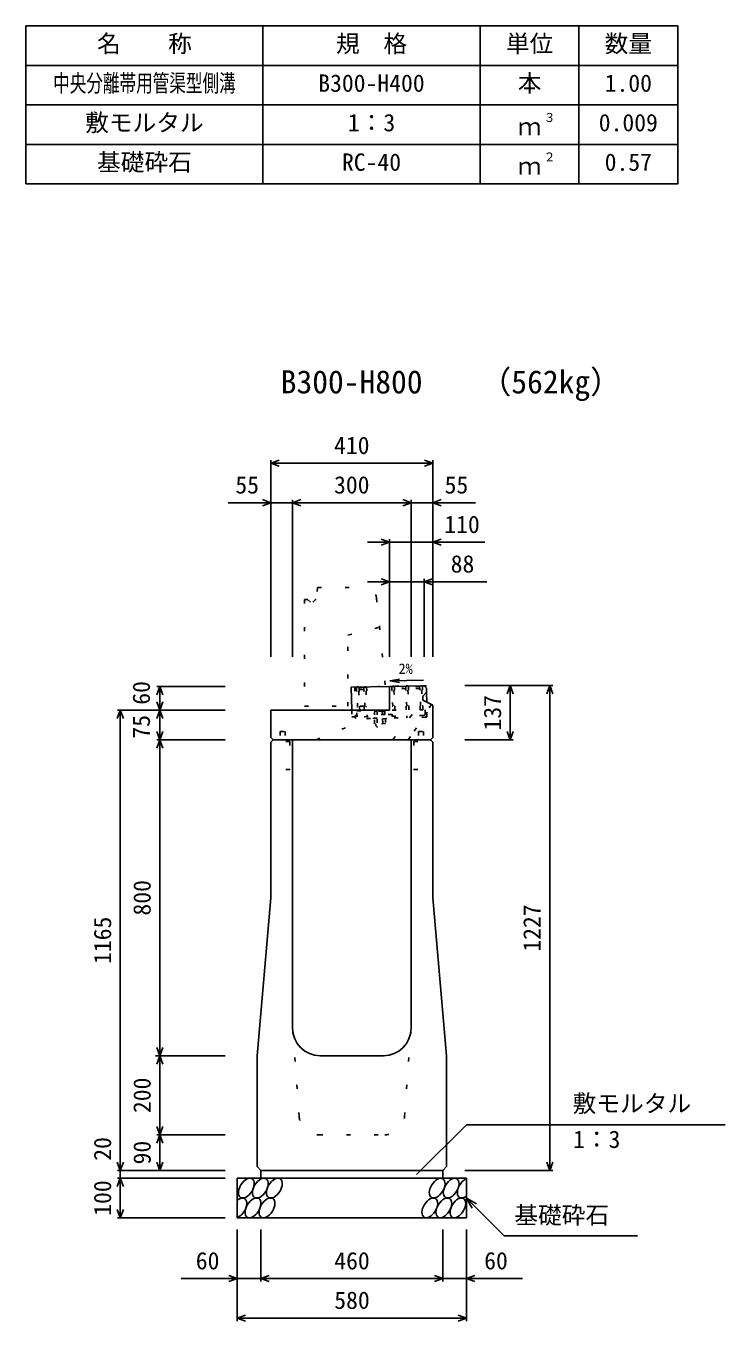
# Model space of a CAD drawing. Units: millimetres, scale not verified. Extents: x -12600 to 12600, y -5940 to 5940.
# Drawn here: x 1875 to 3645, y -680 to 2598 of the extents above; entities that cross this region are included whole.
import ezdxf
from ezdxf.enums import TextEntityAlignment as Align

# ---------------------------------------------------------------- set-up
doc = ezdxf.new("R2010")
doc.units = ezdxf.units.MM
doc.header["$LTSCALE"] = 40
doc.linetypes.add('DOTTED', pattern=[1.75, 0.25, -1.5])
for name, color, linetype, lineweight in [('0-0_DIM', 7, 'Continuous', 25), ('0-2_HATCH', 6, 'DOTTED', 25), ('0-3_HYO', 3, 'Continuous', 25), ('0-4_HYO2', 4, 'Continuous', 25), ('0-5_OUTLINE', 3, 'Continuous', 25), ('0-6_OUTLINE2', 4, 'DOTTED', 25), ('0-7_TXT', 7, 'Continuous', 25)]:
    doc.layers.add(name, color=color, linetype=linetype, lineweight=lineweight)
doc.styles.add('ＭＳ ゴシック', font='')
doc.styles.get('ＭＳ ゴシック').set_extended_font_data('MS Gothic')

msp = doc.modelspace()

# ---------------------------------------------------------------- linework, layer by layer
at = {"layer": '0-0_DIM'}
for p, q in [((2495, 1498.96), (2495, 1001.46)), ((2905, 1491.46), (2495, 1491.46)), ((2905, 1498.96), (2905, 1001.46)), ((2386.62, 1391.46), (2495, 1391.46)), ((2550, 1391.46), (2495, 1391.46)), ((2550, 1398.96), (2550, 1001.46)), ((2550, 1391.46), (2850, 1391.46)), ((2850, 1398.96), (2850, 1001.46)), ((2850, 1391.46), (2905, 1391.46)), ((3013.38, 1391.46), (2905, 1391.46)), ((2740, 1291.46), (2795, 1291.46)), ((2795, 1298.96), (2795, 1001.46)), ((2795, 1291.46), (2905, 1291.46)), ((3036.52, 1291.46), (2905, 1291.46)), ((2795, 1191.46), (2740, 1191.46)), ((2795, 1191.46), (2883, 1191.46)), ((2883, 1198.96), (2883, 1001.46)), ((3041.78, 1191.46), (2883, 1191.46)), ((2206.5, 926.46), (2379, 926.46)), ((2214, 866.46), (2214, 926.46)), ((3208.5, 928.46), (2986, 928.46)), ((3101, 928.46), (3101, 791.46)), ((3201, 928.46), (3201, -298.54)), ((2106.5, 866.46), (2379, 866.46)), ((2114, 866.46), (2114, -298.54)), ((2214, 791.46), (2214, 866.46)), ((2206.5, 791.46), (2379, 791.46)), ((3108.5, 791.46), (2986, 791.46)), ((2203.25, -8.54), (2375.75, -8.54)), ((2206.5, -8.54), (2379, -8.54)), ((2863.77, -309.35), (2990, -183.11)), ((2990, -183.11), (3644.81, -183.11)), ((2206.5, -208.54), (2379, -208.54)), ((2214, -208.54), (2214, -298.54)), ((2106.5, -298.54), (2379, -298.54)), ((2106.5, -318.54), (2379, -318.54)), ((2114, -298.54), (2114, -318.54)), ((2114, -318.54), (2114, -418.54)), ((3208.5, -298.54), (2986, -298.54)), ((2990, -368.54), (3085.76, -464.29)), ((2990, -368.54), (3015.98, -383.54)), ((2990, -368.54), (3005, -394.52)), ((2106.5, -418.54), (2379, -418.54)), ((2410, -679.9), (2410, -448.54)), ((2470, -579.9), (2470, -448.54)), ((2930, -579.9), (2930, -448.54)), ((2990, -679.9), (2990, -448.54)), ((3085.76, -464.29), (3423.31, -464.29)), ((2410, -572.4), (2268.21, -572.4)), ((2410, -572.4), (2470, -572.4)), ((2470, -572.4), (2930, -572.4)), ((2990, -572.4), (2930, -572.4)), ((2990, -572.4), (3131.79, -572.4)), ((2410, -672.4), (2990, -672.4))]:
    msp.add_line(p, q, dxfattribs=at)
for points in [[(2516.14, 1483.77), (2495, 1491.46), (2516.14, 1499.16)], [(2883.86, 1499.16), (2905, 1491.46), (2883.86, 1483.77)], [(2473.86, 1399.16), (2495, 1391.46), (2473.86, 1383.77)], [(2571.14, 1383.77), (2550, 1391.46), (2571.14, 1399.16)], [(2828.86, 1399.16), (2850, 1391.46), (2828.86, 1383.77)], [(2926.14, 1399.16), (2905, 1391.46), (2926.14, 1383.77)], [(2773.86, 1299.16), (2795, 1291.46), (2773.86, 1283.77)], [(2926.14, 1299.16), (2905, 1291.46), (2926.14, 1283.77)], [(2773.86, 1199.16), (2795, 1191.46), (2773.86, 1183.77)], [(2904.14, 1199.16), (2883, 1191.46), (2904.14, 1183.77)], [(2206.3, 905.32), (2214, 926.46), (2221.7, 905.32)], [(3093.3, 907.32), (3101, 928.46), (3108.7, 907.32)], [(3193.3, 907.32), (3201, 928.46), (3208.7, 907.32)], [(2206.3, 887.61), (2214, 866.46), (2221.7, 887.61)], [(2121.7, 845.32), (2114, 866.46), (2106.3, 845.32)], [(2206.3, 845.32), (2214, 866.46), (2221.7, 845.32)], [(2206.3, 812.61), (2214, 791.46), (2221.7, 812.61)], [(2206.3, 770.32), (2214, 791.46), (2221.7, 770.32)], [(2214, 791.46), (2214, -8.54), (2214, -208.54)], [(3093.3, 812.61), (3101, 791.46), (3108.7, 812.61)], [(2206.3, 12.61), (2214, -8.54), (2221.7, 12.61)], [(2206.3, -29.68), (2214, -8.54), (2221.7, -29.68)], [(2206.3, -187.39), (2214, -208.54), (2221.7, -187.39)], [(2206.3, -229.68), (2214, -208.54), (2221.7, -229.68)], [(2121.7, -277.39), (2114, -298.54), (2106.3, -277.39)], [(2221.7, -277.39), (2214, -298.54), (2206.3, -277.39)], [(3193.3, -277.39), (3201, -298.54), (3208.7, -277.39)], [(2121.7, -339.68), (2114, -318.54), (2106.3, -339.68)], [(2121.7, -397.39), (2114, -418.54), (2106.3, -397.39)], [(2388.86, -564.71), (2410, -572.4), (2388.86, -580.1)], [(2491.14, -580.1), (2470, -572.4), (2491.14, -564.71)], [(2908.86, -564.71), (2930, -572.4), (2908.86, -580.1)], [(3011.14, -564.71), (2990, -572.4), (3011.14, -580.1)], [(2431.14, -680.1), (2410, -672.4), (2431.14, -664.71)], [(2968.86, -664.71), (2990, -672.4), (2968.86, -680.1)]]:
    msp.add_lwpolyline(points, dxfattribs=at)
at = {"layer": '0-2_HATCH'}
for p, q in [((2709.24, 844.82), (2707.72, 924.8)), ((2878.69, 927.56), (2711.72, 924.38)), ((2730.39, 924.73), (2718.77, 922.04)), ((2730.5, 918.73), (2718.84, 918.51)), ((2737.39, 924.87), (2738.81, 849.88)), ((2888.68, 928.25), (2795, 926.46)), ((2801.04, 926.08), (2802.47, 851.09)), ((2836.37, 926.75), (2808.15, 920.21)), ((2836.48, 920.75), (2808.15, 920.21)), ((2871.69, 927.42), (2843.48, 920.89)), ((2871.81, 921.43), (2843.48, 920.89)), ((2885.54, 857.17), (2884.18, 928.16)), ((2889, 911.56), (2888.68, 928.25)), ((2890.15, 851.26), (2889.47, 886.63)), ((2881.12, 852.59), (2709.15, 849.31)), ((2713.15, 849.39), (2712.68, 874.39)), ((2712.87, 864.39), (2738.53, 864.88)), ((2802.38, 855.59), (2738.73, 854.38)), ((2760, 864.14), (2757.54, 862.22)), ((2757.7, 854.72), (2757.54, 862.22)), ((2783.94, 855.26), (2757.7, 854.72)), ((2757.94, 862.57), (2760, 864.14)), ((2781.25, 864.58), (2760, 864.14)), ((2763.94, 854.85), (2763.79, 862.35)), ((2777.69, 855.13), (2777.54, 862.63)), ((2783.37, 863.09), (2781.25, 864.58)), ((2783.94, 855.26), (2783.79, 862.76)), ((2802.18, 866.09), (2879.84, 867.57)), ((2879.65, 877.57), (2880.12, 852.57)), ((2887.21, 848.2), (2709.24, 844.82)), ((2754.46, 845.68), (2787.46, 846.31)), ((2757.37, 831.73), (2757.14, 844.23)), ((2785.08, 832.26), (2757.37, 831.73)), ((2764.06, 844.36), (2764.3, 831.86)), ((2777.92, 844.62), (2778.15, 832.13)), ((2784.84, 844.76), (2785.08, 832.26)), ((2787.46, 846.31), (2787.49, 844.81)), ((2839.13, 851.79), (2839.22, 847.29))]:
    msp.add_line(p, q, dxfattribs=at)
at = {"layer": '0-2_HATCH', "linetype": 'Continuous'}
msp.add_line((2889.47, 886.63), (2889, 911.56), dxfattribs=at)
msp.add_lwpolyline([(2795, 926.46), (2698.72, 924.63), (2699.82, 866.46)], dxfattribs=at)
at = {"layer": '0-2_HATCH'}
for points in [[(2712.68, 874.39), (2714.18, 874.41), (2713.41, 914.41), (2711.91, 914.38), (2711.72, 924.38)], [(2717.22, 924.48), (2716.71, 925.17), (2713.71, 925.12), (2713.22, 924.41)], [(2718.72, 924.51), (2718.91, 914.51), (2717.41, 914.48), (2718.18, 874.49), (2719.67, 874.52), (2719.87, 864.52)], [(2731.53, 864.74), (2731.34, 874.74), (2732.84, 874.77), (2732.08, 914.76), (2730.58, 914.73), (2730.39, 924.73)], [(2735.89, 924.84), (2735.37, 925.53), (2732.37, 925.47), (2731.89, 924.76)], [(2771.21, 925.51), (2770.7, 926.2), (2767.7, 926.14), (2767.21, 925.43)], [(2806.54, 926.18), (2806.03, 926.87), (2803.03, 926.82), (2802.54, 926.11)], [(2808.04, 926.21), (2808.23, 916.21), (2806.73, 916.18), (2807.49, 876.19), (2808.99, 876.22), (2809.18, 866.22)], [(2837.51, 866.76), (2837.32, 876.76), (2838.82, 876.79), (2838.06, 916.78), (2836.56, 916.75), (2836.37, 926.75)], [(2841.87, 926.86), (2841.35, 927.55), (2838.35, 927.49), (2837.87, 926.78)], [(2843.37, 926.88), (2843.56, 916.89), (2842.06, 916.86), (2842.82, 876.86), (2844.32, 876.89), (2844.51, 866.9)], [(2872.84, 867.43), (2872.65, 877.43), (2874.15, 877.46), (2873.39, 917.45), (2871.89, 917.43), (2871.69, 927.42)], [(2877.19, 927.53), (2876.68, 928.22), (2873.68, 928.16), (2873.19, 927.45)], [(2878.69, 927.56), (2878.88, 917.56), (2877.38, 917.53), (2878.15, 877.54), (2879.65, 877.57)], [(2737.58, 914.87), (2736.08, 914.84), (2736.84, 874.85), (2738.34, 874.87)], [(2801.99, 876.09), (2803.49, 876.12), (2802.73, 916.11), (2801.23, 916.08)], [(2699.82, 866.46), (2700.15, 849.64), (2709.14, 849.81)], [(2787.49, 844.81), (2754.49, 844.18), (2754.46, 845.68)]]:
    msp.add_lwpolyline(points, dxfattribs=at)
for centre, radius, start, end in [((2760.73, 859), 4.53, 47.57461, 134.78335), ((2771.04, 844.21), 19.53, 70.56972, 111.78823), ((2780.73, 859.41), 4.53, 47.57461, 134.78335), ((2881.04, 857.09), 4.5, 271.09113, 1.09113), ((2771.23, 831.99), 11, 181.09113, 1.09113), ((2887.15, 851.2), 3, 271.09113, 1.09113)]:
    msp.add_arc(centre, radius, start, end, dxfattribs=at)
at = {"layer": '0-2_HATCH', "linetype": 'Continuous'}
for centre in [(2432.89, -343.54), (2468.37, -343.54), (2503.84, -343.54), (2916.05, -343.54), (2951.52, -343.54), (2449.77, -393.54), (2485.25, -393.54), (2897.45, -393.54), (2932.93, -393.54), (2968.41, -393.54)]:
    msp.add_ellipse(centre, major_axis=(14.54, 23.54), ratio=0.5792, dxfattribs=at)
for centre, start_param, end_param in [((2987, -343.54), 0.6666252, 4.1103269), ((2414.3, -393.54), 3.7419964, 7.318141)]:
    msp.add_ellipse(centre, major_axis=(14.54, 23.54), ratio=0.5792, start_param=start_param, end_param=end_param, dxfattribs=at)
at = {"layer": '0-3_HYO'}
for p, q in [((2475, 2598.36), (2475, 2198.36)), ((3025, 2598.36), (3025, 2198.36)), ((3275, 2598.36), (3275, 2198.36)), ((1875, 2498.36), (3525, 2498.36))]:
    msp.add_line(p, q, dxfattribs=at)
msp.add_lwpolyline([(1875, 2198.36), (3525, 2198.36), (3525, 2598.36), (1875, 2598.36)], close=True, dxfattribs=at)
at = {"layer": '0-4_HYO2'}
for p, q in [((1875, 2398.36), (3525, 2398.36)), ((1875, 2298.36), (3525, 2298.36))]:
    msp.add_line(p, q, dxfattribs=at)
at = {"layer": '0-5_OUTLINE', "linetype": 'DOTTED'}
for p, q in [((2613, 1176.46), (2610, 1146.46)), ((2613, 1176.46), (2732.85, 1176.46)), ((2762.7, 1149.45), (2790, 876.46)), ((2580, 1146.46), (2580, 876.46)), ((2608, 1146.46), (2598, 1136.46)), ((2608, 1146.46), (2610, 1146.46)), ((2580, 876.46), (2790, 876.46))]:
    msp.add_line(p, q, dxfattribs=at)
at = {"layer": '0-5_OUTLINE'}
for p, q in [((2795, 926.46), (2883.14, 928.14)), ((2795, 926.46), (2795, 866.46)), ((2883.14, 928.14), (2889, 922.4)), ((2889, 922.4), (2889, 911.56)), ((2880, 901.56), (2889, 911.56)), ((2880, 901.56), (2880, 891.56)), ((2905, 878.56), (2880, 891.56)), ((2495, 797.46), (2495, 866.46)), ((2795, 866.46), (2495, 866.46)), ((2905, 797.46), (2905, 878.56)), ((2495, 797.46), (2501, 791.46)), ((2495, 785.46), (2501, 791.46)), ((2501, 791.46), (2899, 791.46)), ((2550, 791.46), (2550, 61.46)), ((2850, 791.46), (2850, 61.46)), ((2899, 791.46), (2905, 797.46)), ((2899, 791.46), (2905, 785.46)), ((2495, 785.46), (2495, 391.46)), ((2905, 785.46), (2905, 391.46)), ((2460, -8.54), (2495, 391.46)), ((2905, 391.46), (2940, -8.54)), ((2460, -288.54), (2460, -8.54)), ((2620, -8.54), (2780, -8.54)), ((2940, -288.54), (2940, -8.54)), ((2460, -288.54), (2470, -298.54)), ((2930, -298.54), (2940, -288.54)), ((2410, -318.54), (2990, -318.54)), ((2410, -418.54), (2410, -318.54)), ((2930, -298.54), (2470, -298.54)), ((2470, -298.54), (2470, -318.54)), ((2930, -298.54), (2930, -318.54)), ((2990, -418.54), (2990, -318.54)), ((2410, -418.54), (2990, -418.54))]:
    msp.add_line(p, q, dxfattribs=at)
at = {"layer": '0-5_OUTLINE', "linetype": 'DOTTED'}
msp.add_lwpolyline([(2580, 1146.46), (2588, 1146.46), (2598, 1136.46)], dxfattribs=at)
msp.add_arc((2732.85, 1146.46), 30, 5.71059, 90, dxfattribs=at)
at = {"layer": '0-5_OUTLINE'}
for centre, start, end in [((2620, 61.46), 180, 270), ((2780, 61.46), 270, 0)]:
    msp.add_arc(centre, 70, start, end, dxfattribs=at)
at = {"layer": '0-6_OUTLINE2'}
for p, q in [((2803.79, 791.62), (2880, 891.56)), ((2842.8, 791.46), (2890.12, 852.76)), ((2901.33, 880.47), (2844.19, 791.62)), ((2609.88, 791.46), (2741.23, 845.42)), ((2543, 786.96), (2496.5, 786.96)), ((2519, 811.96), (2531, 811.96)), ((2519, 811.96), (2519, 786.96)), ((2531, 811.96), (2531, 786.96)), ((2857, 786.96), (2903.5, 786.96)), ((2869, 811.96), (2881, 811.96)), ((2869, 811.96), (2869, 786.96)), ((2881, 811.96), (2881, 786.96)), ((2566.57, -162.23), (2550, 61.46)), ((2833.43, -162.23), (2850, 61.46)), ((2616.43, -208.54), (2783.57, -208.54))]:
    msp.add_line(p, q, dxfattribs=at)
for points in [[(2690, 876.46), (2690, 1056.25), (2769.61, 1076.38)], [(2543, 786.96), (2543, 716.46), (2495, 716.46)], [(2857, 786.96), (2857, 716.46), (2905, 716.46)]]:
    msp.add_lwpolyline(points, dxfattribs=at)
for centre, start, end in [((2616.43, -158.54), 184.23639, 270), ((2783.57, -158.54), 270, 355.76361)]:
    msp.add_arc(centre, 50, start, end, dxfattribs=at)
at = {"layer": '0-7_TXT'}
msp.add_line((2796.72, 940.4), (2820.44, 936.72), dxfattribs=at)
msp.add_lwpolyline([(2881.28, 942.14), (2796.72, 940.4), (2820.27, 945.05)], dxfattribs=at)

# ---------------------------------------------------------------- texts
at = {"layer": '0-0_DIM', "style": 'ＭＳ ゴシック'}
for s, p in [('410', (2655, 1501.46)), ('55', (2405.16, 1401.46)), ('300', (2655, 1401.46)), ('55', (2934.84, 1401.46)), ('110', (2934.02, 1301.46)), ('88', (2950.19, 1201.46)), ('敷モルタル', (3258.94, -164.38)), ('1：3', (3259.94, -255.07)), ('基礎砕石', (3111.32, -447.12)), ('60', (2305, -562.4)), ('460', (2655.53, -562.4)), ('60', (3035, -562.4)), ('580', (2655.53, -662.4))]:
    msp.add_text(s, height=43.99, dxfattribs=at).set_placement(p, align=Align.BOTTOM_LEFT)
for s, p in [('60', (2202.16, 880.08)), ('137', (3091, 814.96)), ('75', (2202.16, 794.32)), ('800', (2204, 346.46)), ('1227', (3191, 254.96)), ('1165', (2104, 223.96)), ('200', (2204, -153.54)), ('20', (2104, -274.22)), ('90', (2204, -283.54)), ('100', (2104, -413.54))]:
    msp.add_text(s, height=43.99, rotation=90, dxfattribs=at).set_placement(p, align=Align.BOTTOM_LEFT)
at = {"layer": '0-7_TXT', "style": 'ＭＳ ゴシック'}
for s, height, p in [('名\u3000\u3000称', 43.99, (2055, 2518.36)), ('規\u3000格', 43.99, (2660, 2518.36)), ('単位', 43.99, (3090, 2518.36)), ('数量', 43.99, (3340, 2518.36)), ('B300-H400', 43.99, (2615, 2418.36)), ('本', 43.99, (3120, 2418.36)), ('1.00', 43.99, (3340, 2418.36)), ('敷モルタル', 43.99, (2025, 2318.36)), ('1：3', 43.99, (2690, 2318.36)), ('３', 21.99, (3185.54, 2348.73)), ('0.009', 43.99, (3325, 2318.36)), ('ｍ', 43.99, (3120, 2308.36)), ('基礎砕石', 43.99, (2055, 2218.36)), ('RC-40', 43.99, (2675, 2218.36)), ('２', 21.99, (3185.54, 2248.73)), ('0.57', 43.99, (3340, 2218.36)), ('ｍ', 43.99, (3120, 2208.36)), ('B300-H800', 58.65, (2520, 1650.44)), ('（562kg）', 58.65, (3023.7, 1650.44)), ('2%', 26.39, (2818.18, 950.21))]:
    msp.add_text(s, height=height, dxfattribs=at).set_placement(p, align=Align.BOTTOM_LEFT)
at = {"layer": '0-7_TXT', "style": 'ＭＳ ゴシック', "width": 0.7}
msp.add_text('中央分離帯用管渠型側溝', height=43.99, dxfattribs=at).set_placement((1944, 2418.36), align=Align.BOTTOM_LEFT)

doc.saveas('drawing.dxf')
